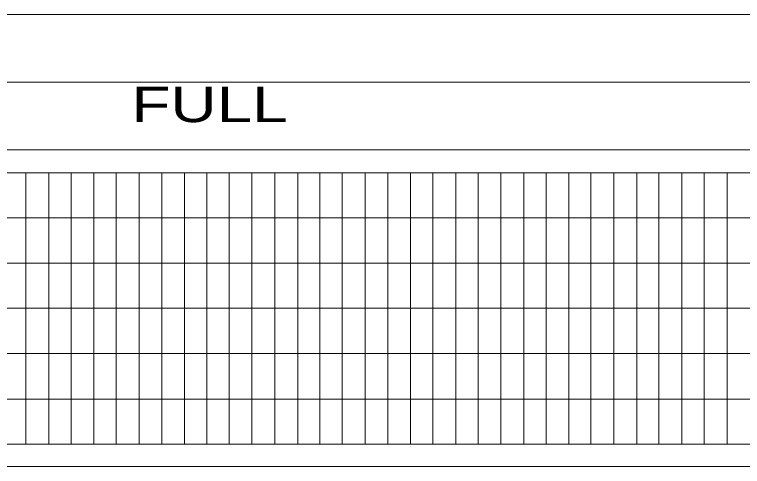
# Model space of a CAD drawing. Extents: x -6.5 to 15.1, y -11.3 to 5.1.
# Drawn here: x 3.219 to 6.443, y -9.146 to -7.146 of the extents above; entities that cross this region are included whole.
import ezdxf
from ezdxf.enums import TextEntityAlignment as Align

# ---------------------------------------------------------------- set-up
doc = ezdxf.new("R2010")
doc.units = 0
doc.header["$LTSCALE"] = 0.04
doc.layers.add('1', color=7, linetype='Continuous', lineweight=13)
doc.layers.add('2', color=7, linetype='Continuous', lineweight=13)

msp = doc.modelspace()

# ---------------------------------------------------------------- linework, layer by layer
at = {"layer": '2'}
for p, q in [((-6.467, -7.146), (15.089, -7.146)), ((-6.467, -7.445), (15.089, -7.445)), ((-6.467, -7.745), (15.089, -7.745)), ((-4.943, -7.847), (15.089, -7.847)), ((3.269, -7.847), (3.269, -9.048)), ((3.37, -7.847), (3.37, -9.048)), ((3.469, -7.847), (3.469, -9.048)), ((3.57, -7.847), (3.57, -9.048)), ((3.669, -7.847), (3.669, -9.048)), ((3.77, -7.847), (3.77, -9.048)), ((3.871, -7.847), (3.871, -9.048)), ((3.972, -7.847), (3.972, -9.048)), ((4.071, -7.847), (4.071, -9.048)), ((4.169, -7.847), (4.169, -9.048)), ((4.27, -7.847), (4.27, -9.048)), ((4.372, -7.847), (4.372, -9.048)), ((4.473, -7.847), (4.473, -9.048)), ((4.571, -7.847), (4.571, -9.048)), ((4.67, -7.847), (4.67, -9.048)), ((4.771, -7.847), (4.771, -9.048)), ((4.872, -7.847), (4.872, -9.048)), ((4.973, -7.847), (4.973, -9.048)), ((5.072, -7.847), (5.072, -9.048)), ((5.173, -7.847), (5.173, -9.048)), ((5.272, -7.847), (5.272, -9.048)), ((5.373, -7.847), (5.373, -9.048)), ((5.474, -7.847), (5.474, -9.048)), ((5.573, -7.847), (5.573, -9.048)), ((5.674, -7.847), (5.674, -9.048)), ((5.772, -7.847), (5.772, -9.048)), ((5.873, -7.847), (5.873, -9.048)), ((5.975, -7.847), (5.975, -9.048)), ((6.073, -7.847), (6.073, -9.048)), ((6.174, -7.847), (6.174, -9.048)), ((6.273, -7.847), (6.273, -9.048)), ((6.376, -7.847), (6.376, -9.048)), ((-4.943, -8.046), (15.089, -8.046)), ((-4.943, -8.246), (15.089, -8.246)), ((-4.943, -8.446), (15.089, -8.446)), ((-4.943, -8.646), (15.089, -8.646)), ((-4.943, -8.848), (15.089, -8.848)), ((-4.943, -9.048), (15.089, -9.048))]:
    msp.add_line(p, q, dxfattribs=at)
msp.add_lwpolyline([(-6.467, -9.146), (-2.779, -9.146), (15.089, -9.146)], dxfattribs=at)

# ---------------------------------------------------------------- texts
at = {"layer": '1', "width": 1.35}
msp.add_text('FULL', height=0.157, dxfattribs=at).set_placement((4.0825, -7.622), align=Align.CENTER)

doc.saveas('drawing.dxf')
